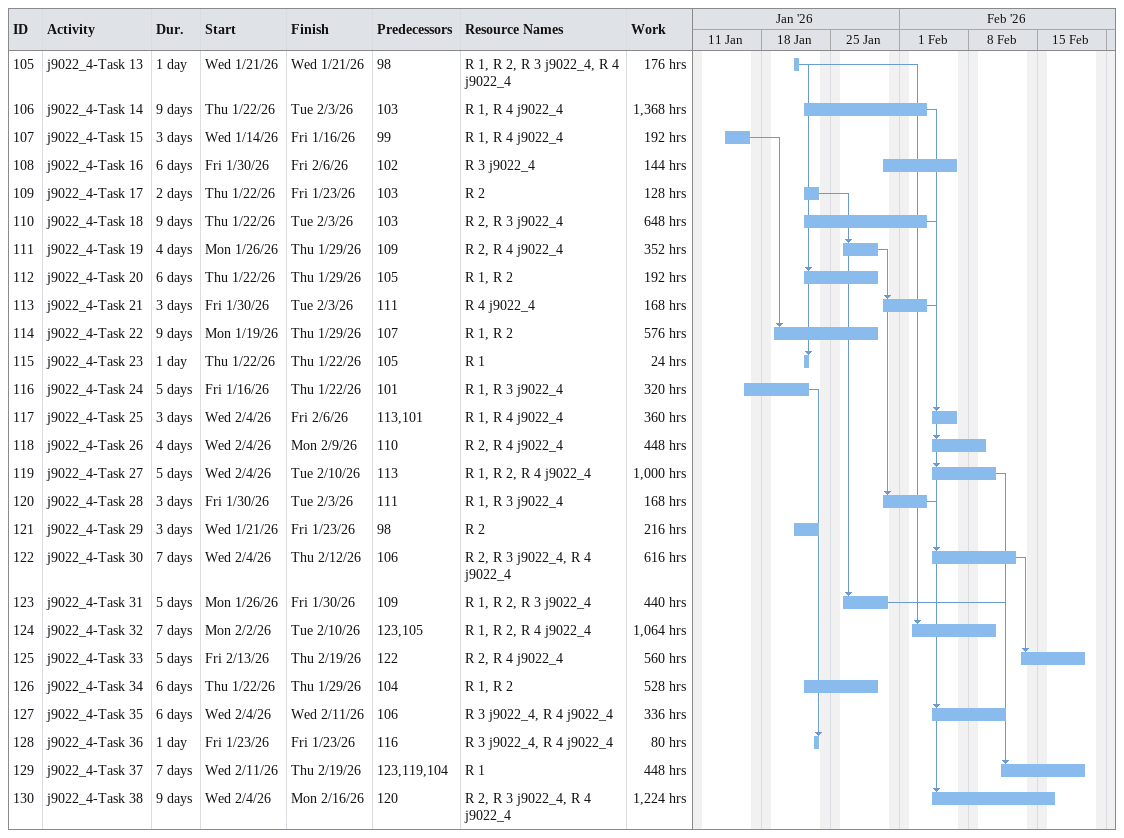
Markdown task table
| ID | Task | Duration | Start | Finish | Predecessors | Resources | Work (h) |
|---|---|---|---|---|---|---|---|
| 105 | j9022_4-Task 13 | 1d | 2026-01-21 | 2026-01-21 | 98 | R 1, R 2, R 3 j9022_4, R 4 j9022_4 | 176 |
| 106 | j9022_4-Task 14 | 9d | 2026-01-22 | 2026-02-03 | 103 | R 1, R 4 j9022_4 | 1368 |
| 107 | j9022_4-Task 15 | 3d | 2026-01-14 | 2026-01-16 | 99 | R 1, R 4 j9022_4 | 192 |
| 108 | j9022_4-Task 16 | 6d | 2026-01-30 | 2026-02-06 | 102 | R 3 j9022_4 | 144 |
| 109 | j9022_4-Task 17 | 2d | 2026-01-22 | 2026-01-23 | 103 | R 2 | 128 |
| 110 | j9022_4-Task 18 | 9d | 2026-01-22 | 2026-02-03 | 103 | R 2, R 3 j9022_4 | 648 |
| 111 | j9022_4-Task 19 | 4d | 2026-01-26 | 2026-01-29 | 109 | R 2, R 4 j9022_4 | 352 |
| 112 | j9022_4-Task 20 | 6d | 2026-01-22 | 2026-01-29 | 105 | R 1, R 2 | 192 |
| 113 | j9022_4-Task 21 | 3d | 2026-01-30 | 2026-02-03 | 111 | R 4 j9022_4 | 168 |
| 114 | j9022_4-Task 22 | 9d | 2026-01-19 | 2026-01-29 | 107 | R 1, R 2 | 576 |
| 115 | j9022_4-Task 23 | 1d | 2026-01-22 | 2026-01-22 | 105 | R 1 | 24 |
| 116 | j9022_4-Task 24 | 5d | 2026-01-16 | 2026-01-22 | 101 | R 1, R 3 j9022_4 | 320 |
| 117 | j9022_4-Task 25 | 3d | 2026-02-04 | 2026-02-06 | 113, 101 | R 1, R 4 j9022_4 | 360 |
| 118 | j9022_4-Task 26 | 4d | 2026-02-04 | 2026-02-09 | 110 | R 2, R 4 j9022_4 | 448 |
| 119 | j9022_4-Task 27 | 5d | 2026-02-04 | 2026-02-10 | 113 | R 1, R 2, R 4 j9022_4 | 1000 |
| 120 | j9022_4-Task 28 | 3d | 2026-01-30 | 2026-02-03 | 111 | R 1, R 3 j9022_4 | 168 |
| 121 | j9022_4-Task 29 | 3d | 2026-01-21 | 2026-01-23 | 98 | R 2 | 216 |
| 122 | j9022_4-Task 30 | 7d | 2026-02-04 | 2026-02-12 | 106 | R 2, R 3 j9022_4, R 4 j9022_4 | 616 |
| 123 | j9022_4-Task 31 | 5d | 2026-01-26 | 2026-01-30 | 109 | R 1, R 2, R 3 j9022_4 | 440 |
| 124 | j9022_4-Task 32 | 7d | 2026-02-02 | 2026-02-10 | 123, 105 | R 1, R 2, R 4 j9022_4 | 1064 |
| 125 | j9022_4-Task 33 | 5d | 2026-02-13 | 2026-02-19 | 122 | R 2, R 4 j9022_4 | 560 |
| 126 | j9022_4-Task 34 | 6d | 2026-01-22 | 2026-01-29 | 104 | R 1, R 2 | 528 |
| 127 | j9022_4-Task 35 | 6d | 2026-02-04 | 2026-02-11 | 106 | R 3 j9022_4, R 4 j9022_4 | 336 |
| 128 | j9022_4-Task 36 | 1d | 2026-01-23 | 2026-01-23 | 116 | R 3 j9022_4, R 4 j9022_4 | 80 |
| 129 | j9022_4-Task 37 | 7d | 2026-02-11 | 2026-02-19 | 123, 119, 104 | R 1 | 448 |
| 130 | j9022_4-Task 38 | 9d | 2026-02-04 | 2026-02-16 | 120 | R 2, R 3 j9022_4, R 4 j9022_4 | 1224 |
